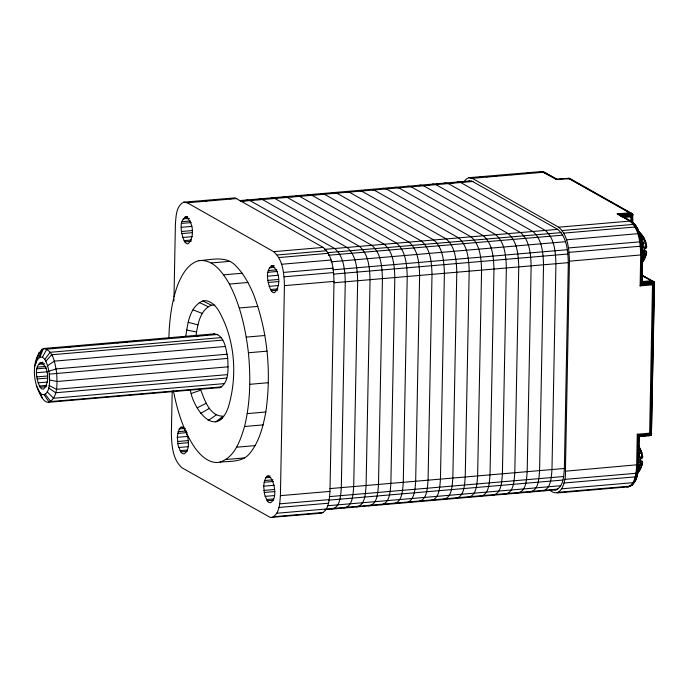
<?xml version="1.0" encoding="UTF-8"?>
<svg xmlns="http://www.w3.org/2000/svg" width="689" height="689" viewBox="0 0 689 689"><rect width="100%" height="100%" fill="white"/><g stroke="black" fill="none" stroke-linecap="round" stroke-linejoin="round"><path stroke-width="1.03" d="M172.198 391.094L171.372 433.949C171.776 445.654 172.655 459.796 182.18 467.926L270.321 517.465L321.634 513.184C329.351 509.386 329.316 498.845 329.971 491.395L334.01 281.388C333.605 269.683 332.727 255.541 323.201 247.403L235.061 197.872L183.739 202.153C176.031 205.942 176.065 216.492 175.402 223.934L174.007 296.795M173.921 301.084L173.964 298.94M272.069 517.439C279.786 513.641 279.751 503.099 280.406 495.649L284.436 285.642C284.04 273.938 283.162 259.796 273.636 251.657L187.27 202.79L183.739 202.153M324.889 509.671L556.195 489.819C563.757 486.107 563.723 475.772 564.369 468.477L568.313 262.655C567.925 251.192 567.064 237.326 557.728 229.359L471.345 180.811L239.359 200.611M549.839 490.241C561.604 499.844 566.169 479.561 565.411 471.19L569.45 261.174C569.045 249.478 568.167 235.328 558.641 227.198L472.275 178.322C469.08 176.35 465.523 178.916 464.11 181.862M630.805 221.109L630.883 216.889L632.726 214.15L632.201 213.762L569.39 178.21L556.212 179.39L541.752 171.544L468.753 177.693M631.692 221.023L631.796 215.752L621.392 216.647M632.028 222.711L632.175 215.192L622.141 216.053M632.493 223.245L632.571 219.024M632.769 223.331L632.726 214.15L568.606 178.322L630.151 213.168M639.116 436.559L651.398 435.078L649.649 433.166L637.256 434.225L636.662 465.075C636.188 472.318 635.852 480.982 630.004 486.133L558.753 492.247M641.709 275.144L654.335 282.111L652.5 284.841L640.107 285.909L640.701 255.059C640.296 243.363 639.418 229.213 629.892 221.083L558.641 227.198M638.781 444.965L638.186 470.966C636.765 476.228 635.913 483.876 630.004 486.133M640.107 285.909L642.182 282.326L642.2 266.755M637.256 434.225L639.228 436.499L638.462 464.662L565.411 471.19M641.381 452.664L641.114 450.709L638.195 445.318L641.855 452.578L642.708 456.902L640.348 459.175L640.245 464.593L642.604 462.319L641.623 460.691M643.595 250.856L645.653 250.675L646.635 252.303L644.275 254.577L644.379 249.16L646.738 246.886C646.058 240.866 643.009 234.975 638.186 231.237M649.649 433.166L652.5 284.841M564.696 479.398L635.947 473.283L637.954 471.336L639.013 436.137L651.398 435.078L654.335 282.111L642.182 275.221M651.398 435.078L654.55 282.697L654.335 282.111L641.95 283.17L642.251 247.549L639.65 234.027L637.756 233.692L566.504 239.806M40.608 362.388C48.945 366.359 50.013 382.955 43.45 389.113A13.453 5.271 85.1 0 1 40.134 387.235C36.689 380.948 32.822 364.025 42.727 362.207M35.44 363.551C46.06 339.195 56.283 391.119 44.036 394.608A18.991 7.441 85.1 0 1 39.351 391.963C32.374 380.139 31.909 357.229 43.433 348.531L214.46 333.846C224.967 335.448 226.095 349.917 227.74 358.401C228.016 367.969 229.601 381.835 220.179 387.554L49.152 402.238A27.035 10.593 85.1 0 1 42.477 398.466L36.422 385.754M168.891 337.472C169.425 319.696 171.604 301.791 177.676 284.988C181.81 275.083 187.529 263.956 198.604 260.683C211.178 259.908 226.371 255.154 236.103 266.143C243.76 273.946 248.91 283.679 253.233 293.617C267.694 331.047 271.526 372.379 265.825 412.005C263.146 426.388 259.417 441.21 250.176 452.906C243.019 462.397 230.531 461.079 220.032 462.095A101.386 39.738 85.1 0 1 195.013 447.936C183.403 430.892 177.28 410.773 173.413 390.689M185.315 216.923C193.687 220.919 194.763 237.593 188.166 243.777A13.522 5.297 85.1 0 1 184.833 241.891C181.371 235.569 177.486 218.594 187.425 216.742M177.314 437.308C180.639 409.567 195.702 447.462 184.135 453.793A13.522 5.297 85.1 0 1 180.802 451.906L178.193 445.611L177.314 437.308L187.89 436.404M198.604 260.683C213.289 258.702 222.995 272.965 229.385 284.075C240.392 305.365 245.628 329.101 248.402 352.759C250.787 377.331 250.417 402.41 244.535 426.491C240.418 440.159 235.018 457.126 220.032 462.095M271.673 265.799C280.053 269.787 281.121 286.46 274.532 292.653A13.522 5.297 85.1 0 1 271.199 290.767C267.737 284.445 263.853 267.47 273.791 265.618M263.672 486.184C267.005 458.443 282.059 496.338 270.501 502.669A13.522 5.297 85.1 0 1 267.168 500.774L264.559 494.478L263.672 486.184L274.256 485.28M561.716 488.802L632.976 482.688C638.315 480.543 636.765 472.275 638.221 467.771M632.941 214.744L632.821 215.468M654.55 282.697L654.249 283.816M638.677 464.291L638.186 470.966M35.94 363.353L36.905 358.022M185.754 336.43C187.675 323.778 189.518 306.588 202.885 300.929L211.42 305.244A55.835 21.884 85.1 0 1 214.865 305.184M195.952 335.853C197.743 324.838 199.758 310.041 211.42 305.244M635.163 479.561L635.198 481.025L632.002 485.177L628.334 486.856L557.082 492.971M639.211 436.568L650.261 435.551M633.07 483.092L632.545 484.608L629.858 485.771M646.515 246.076L643.56 237.438L640.761 234.897L639.065 232.167C642.131 234.871 644.861 238.54 645.421 242.657M34.932 365.971L36.181 361.458M36.922 359.675L39.015 352.501M644.379 249.16L645.645 248.453L646.015 247.222L645.515 243.605L643.276 242.786L641.657 243.088M640.348 459.175L641.605 458.469L641.984 457.238L641.485 453.62L639.521 447.454L638.126 446.179M635.99 227.034L635.284 224.933L632.623 222.633L617.206 213.9L631.296 221.315C636.025 224.261 638.376 229.67 640.003 234.751L641.571 242.39L641.528 240.676L640.202 240.383C638.565 233.468 636.679 225.785 630.848 221.16L629.892 221.083M38.903 357.367L41.84 349.22M644.852 256.325L643.104 261.122L645.257 257.281L646.635 252.303L645.257 257.281L642.94 260.261C644.982 251.89 644.206 242.804 640.761 234.897M40.022 356.885L43.433 348.531C53.94 350.133 55.068 364.593 56.713 373.085C56.989 382.653 58.574 396.511 49.152 402.238L44.036 394.608M634.397 482.171C640.839 467.564 636.834 450.899 638.488 435.517L650.881 434.449L653.783 283.153L641.39 284.212C639.857 264.3 647.979 236.611 630.848 221.16M635.637 479.458L637.032 476.039M42.391 357.307L46.792 349.134L217.827 334.449M637.781 471.276L638.178 470.561L636.998 476.616L635.646 477.847L633.742 482.524L631.322 485.564L628.334 486.856L626.585 486.89M641.528 240.676L642.725 254.405L641.959 254.852L569.45 261.174M640.537 461.337L638.901 470.277L637.695 473.248L641.226 467.297L642.604 462.319L641.226 467.297L638.901 470.277L637.282 471.018M642.243 262.509L644.31 259.607L646.273 253.793L646.093 251.08M636.739 474.376L640.279 469.622L642.243 463.809L642.062 461.096M44.716 359.537L50.108 352.303L221.135 337.627M633.63 482.395L635.292 480.311M45.793 361.269L51.641 354.766L222.668 340.09M645.636 248.453L646.454 247.67M644.275 254.577L646.351 253.078M641.605 458.469L642.424 457.685M640.245 464.593L642.32 463.094M190.293 389.698C193.032 409.128 216.355 440.452 228.317 407.259C237.86 375.35 235.027 338.308 217.913 309.43A60.873 23.857 85.1 0 0 202.885 300.929M219.343 420.299L222.53 417.827M215.752 421.857L223.219 416.165C209.861 416.5 204.728 400.343 200.818 390.12L191.327 393.462M642.337 257.514L645.877 254.301L645.541 253.871M638.307 467.521L641.847 464.317L641.502 463.886M47.644 365.747L54.285 361.139L225.312 346.464M208.181 420.497L216.277 414.916M569.312 178.899L569.82 178.554L570.716 179.528M200.732 413.357L209.439 408.362M197.269 407.81L206.269 403.28M646.738 246.886L643.914 247.403L642.2 247.006M257.333 199.638L260.692 198.897L262.431 199.543L347.067 247.437C356.402 255.412 357.264 269.27 357.66 280.742L353.707 486.555C353.018 493.763 353.104 506.742 343.828 507.931M282.12 197.51L283.756 196.796L287.218 197.416L371.853 245.31C381.189 253.285 382.05 267.143 382.438 278.614L378.494 484.427C377.796 491.636 377.891 504.615 368.606 505.804M306.898 195.383L308.543 194.668L311.996 195.288L396.631 243.183C405.976 251.158 406.837 265.015 407.225 276.487L403.272 482.3C402.583 489.509 402.669 502.488 393.393 503.676M331.685 193.256L333.321 192.541L336.783 193.161L421.418 241.055C430.754 249.03 431.615 262.888 432.012 274.36L428.058 480.173C427.361 487.381 427.456 500.36 418.171 501.549M418.421 185.806L420.066 185.1L423.528 185.72L508.163 233.614C517.499 241.581 518.361 255.447 518.748 266.91L514.795 472.732C514.106 479.94 514.192 492.911 504.916 494.108M443.208 183.679L444.853 182.973L448.306 183.593L532.941 231.487C542.277 239.453 543.139 253.319 543.535 264.783L539.582 470.604C538.893 477.813 538.979 490.783 529.695 491.98M467.995 181.552L469.631 180.845M212.867 334.535L214.46 333.846M407.492 502.582C415.054 498.87 415.019 488.535 415.665 481.232L419.618 275.419C419.222 263.956 418.361 250.09 409.025 242.123L324.39 194.229L320.936 193.609M543.802 490.887C551.364 487.166 551.329 476.84 551.975 469.536L555.928 263.723C555.532 252.252 554.671 238.394 545.335 230.427L460.7 182.525L457.238 181.905M48.953 371.199L56.136 368.908L227.172 354.232M642.415 252.579L644.551 252.372M638.384 462.586L640.038 462.086L639.874 457.418L638.384 449.383M49.35 374.136L227.74 358.401M189.449 202.247L191.559 202.066M205.27 200.887L207.38 200.706M213.702 200.163L215.812 199.982M229.523 198.802L231.633 198.621M470.268 178.141L472.396 177.96M478.769 177.409L480.896 177.228M486.219 176.772L488.346 176.591M494.728 176.04L496.855 175.859M510.678 174.67L512.805 174.489M526.629 173.301L528.756 173.12M187.27 202.79L236.835 198.535M472.275 178.322L544.017 172.207L557.229 179.407M242.873 200.878L244.939 200.697M251.141 200.163L253.199 199.991M274.885 198.131L276.952 197.95M283.153 197.416L285.212 197.243M291.413 196.709L293.48 196.537M299.672 196.003L301.739 195.822M315.157 194.668L317.224 194.496M323.425 193.962L325.484 193.79M347.17 191.921L349.237 191.749M363.697 190.508L365.764 190.328M387.442 188.467L389.509 188.286M419.455 185.72L421.522 185.539M427.714 185.014L429.781 184.833M435.982 184.299L438.04 184.127M451.467 182.973L453.534 182.792M459.727 182.266L461.794 182.085M240.745 201.403L473.093 181.465M556.212 179.39L569.82 178.554L566.728 178.821M559.494 179.441L561.561 179.269M184.514 217.268L187.692 217.001M183.102 218.913L189.449 218.361M182.042 221.669L190.508 220.945M181.689 223.391L191.206 222.573M181.345 227.292L191.921 226.388M181.534 231.504L192.11 230.591M181.818 233.588L192.395 232.684M182.749 237.472L192.265 236.654M184.066 240.659L191.473 240.022M184.833 241.891L191.18 241.348M617.206 213.9L629.6 212.841L631.615 213.426L619.222 214.486L621.134 216.139M630.969 213.151L618.576 214.219L632.063 221.858L632.898 223.589M620.333 215.218L632.726 214.15M623.657 217.509L630.883 216.889M273.636 251.657L323.201 247.403M324.355 249.392L557.728 229.359M277.107 254.99L326.681 250.736M562.121 230.531L633.372 224.416L633.596 223.71L634.879 224.364L637.945 229.549L637.411 229.308M327.757 252.656L561.13 232.624M211.213 262.948L229.799 261.346M278.726 257.574L328.291 253.319M563.731 233.115L634.982 227L637.463 228.515L640.003 234.751M328.308 255.274L562.715 235.156M281.491 264.266L331.064 260.011M270.88 266.143L274.05 265.868M331.021 261.837L565.428 241.718M269.468 267.78L274.756 267.332M268.409 270.544L276.875 269.821M223.624 274.842L242.218 273.249M268.047 272.267L277.572 271.449M283.446 272.422L333.011 268.167M568.451 247.962L639.702 241.848L640.202 240.383L641.588 254.939L641.02 284.772L653.405 283.713L650.519 434.061L638.126 435.121L637.558 464.954L635.646 477.847L635.189 476.891L563.938 483.006M332.933 269.83L567.34 249.711M267.711 276.168L278.287 275.264M284.049 276.806L333.614 272.551M569.054 252.346L640.305 246.231L641.209 247.644L642.475 247.532L641.545 240.892L639.65 234.027M333.528 274.127L567.934 254.008M267.892 280.371L278.468 279.467M229.385 284.075L247.971 282.481M268.185 282.464L278.761 281.551M269.106 286.348L278.632 285.53M284.436 285.642L334.01 281.388M333.907 282.783L568.313 262.655M270.433 289.535L277.831 288.898M271.199 290.767L277.546 290.215M239.281 307.983L257.867 306.381M641.915 281.594L651.208 280.802L653.224 281.379L642.182 282.326L642.716 254.284L642.105 246.249L642.251 248.204M642.182 282.008L652.586 281.112M52.528 348.298L54.664 348.117M68.564 346.929L70.7 346.739M77.116 346.188L79.252 346.007M84.601 345.551L86.736 345.361M100.628 344.173L102.764 343.992M116.665 342.795L118.801 342.614M125.217 342.063L127.353 341.882M132.701 341.417L134.837 341.236M141.254 340.685L143.39 340.504M148.729 340.047L150.874 339.858M164.766 338.669L166.902 338.488M180.802 337.291L182.938 337.11M189.354 336.559L191.49 336.378M196.839 335.913L198.975 335.732M205.382 335.181L207.527 335M246.249 337.11L264.834 335.517M39.816 362.733L42.994 362.457M38.412 364.36L44.768 363.818M37.361 367.108L45.836 366.384M36.999 368.822L46.533 368.004M248.402 352.759L266.996 351.166M36.663 372.706L47.257 371.802M36.844 376.892L47.438 375.987M37.128 378.967L47.73 378.063M38.059 382.834L47.593 382.016M228.119 366.815L57.084 381.491L49.617 380.044M39.368 386.004L46.783 385.375M40.134 387.235L46.49 386.684M227.43 374.627L56.403 389.302L49.134 385.53M226.707 378.063L55.68 392.747L48.626 387.941M224.597 383.584L53.57 398.268L47.145 391.817M249.806 384.298L268.391 382.705M221.772 386.865L50.745 401.549L45.164 394.125M247.239 413.598L265.825 412.005M180.484 427.283L183.653 427.008M179.071 428.92L185.419 428.377M178.012 431.684L186.478 430.961M244.535 426.491L263.12 424.898M177.65 433.407L187.175 432.589M177.495 441.52L188.08 440.607M177.788 443.604L188.364 442.691M178.718 447.488L188.235 446.67M180.036 450.675L187.442 450.038M180.802 451.906L187.15 451.364M236.611 447.204L255.197 445.602M226.018 459.503L244.604 457.909M266.85 476.159L270.019 475.884M265.437 477.796L270.725 477.339M264.378 480.56L272.844 479.828M264.016 482.274L273.533 481.456M263.861 490.387L274.437 489.483M264.145 492.48L274.73 491.567M329.953 488.596L564.369 468.477M265.076 496.356L274.601 495.546M280.406 495.649L329.971 491.395M266.393 499.551L273.8 498.914M267.168 500.774L273.507 500.231M329.256 496.631L563.662 476.512M279.691 503.857L329.256 499.603M328.507 500.171L562.922 480.052M278.933 507.466L328.498 503.211M327.37 505.76L560.743 485.736M276.711 513.262L557.84 489.112M273.748 516.707L323.313 512.452M649.615 435.681L648.237 435.681M540.004 171.578L544.482 172.284L557.435 179.622M432.459 184.032L435.913 184.652L520.548 232.555C529.884 240.521 530.745 254.379 531.141 265.851L527.188 471.664C526.499 478.872 526.585 491.851 517.31 493.04M407.673 186.159L411.135 186.779L495.77 234.682C505.106 242.649 505.967 256.506 506.355 267.978L502.41 473.791C501.713 481 501.799 493.979 492.523 495.167M395.279 187.227L398.742 187.847L483.377 235.741C492.713 243.708 493.574 257.574 493.97 269.037L490.017 474.859C489.319 482.067 489.414 495.038 480.13 496.235M382.895 188.286L386.348 188.907L470.983 236.809C480.319 244.776 481.18 258.633 481.577 270.105L477.623 475.918C476.934 483.127 477.021 496.106 467.736 497.294M370.501 189.354L373.955 189.975L458.59 237.869C467.934 245.835 468.796 259.701 469.183 271.165L465.23 476.986C464.541 484.195 464.627 497.165 455.351 498.362M358.108 190.414L361.57 191.034L446.205 238.928C455.541 246.903 456.402 260.761 456.79 272.233L452.837 478.045C452.148 485.254 452.234 498.233 442.958 499.422M345.714 191.482L349.177 192.102L433.812 239.996C443.148 247.962 444.009 261.829 444.396 273.292L440.452 479.113C439.754 486.322 439.84 499.292 430.565 500.49M296.149 195.736L299.612 196.356L384.247 244.251C393.583 252.217 394.444 266.083 394.831 277.546L390.878 483.359C390.189 490.577 390.275 503.547 381 504.744M271.363 197.864L274.825 198.484L359.46 246.378C368.796 254.344 369.657 268.21 370.053 279.674L366.1 485.487C365.411 492.704 365.497 505.674 356.213 506.871M246.584 199.991L250.038 200.611L334.673 248.505C344.018 256.472 344.879 270.338 345.267 281.801L341.313 487.614C340.624 494.831 340.711 507.802 331.435 508.999M554.481 489.853L556.195 489.819M319.885 513.21L321.634 513.184M186.555 330.04L196.443 331.952M638.16 457.022L641.984 457.238L642.708 456.902L642.475 456.092M542.854 172.284L545.705 172.982L546.256 173.766M188.175 322.297L197.932 324.846M640.408 237.972L644.68 240.272L645.894 242.571M541.39 171.535L545.705 172.982M639.237 452.802L641.485 453.62L642.415 454.783L642.165 455.679L641.726 455.274M192.937 309.869L202.29 313.443M199.293 302.48L208.13 306.674M642.131 275.66L651.208 280.802M651.897 281.198L653.663 282.197M642.622 275.385L643.948 276.702L641.58 274.523M638.169 448.53L640.649 450.287L641.855 452.578M641.89 274.575L643.397 275.919M645.757 245.258L646.196 245.663M632.795 223.098L635.499 225.63L637.945 229.549M638.849 231.771L642.846 236.327L644.895 241.021M638.815 446.334L640.856 451.037M39.351 391.963L42.477 398.466M38.274 390.232L40.944 396.003M638.712 232.055L639.28 233.631M651.398 432.132L651.648 434.001M220.179 387.554A27.035 10.593 85.1 0 1 218.508 387.588"/></g></svg>
